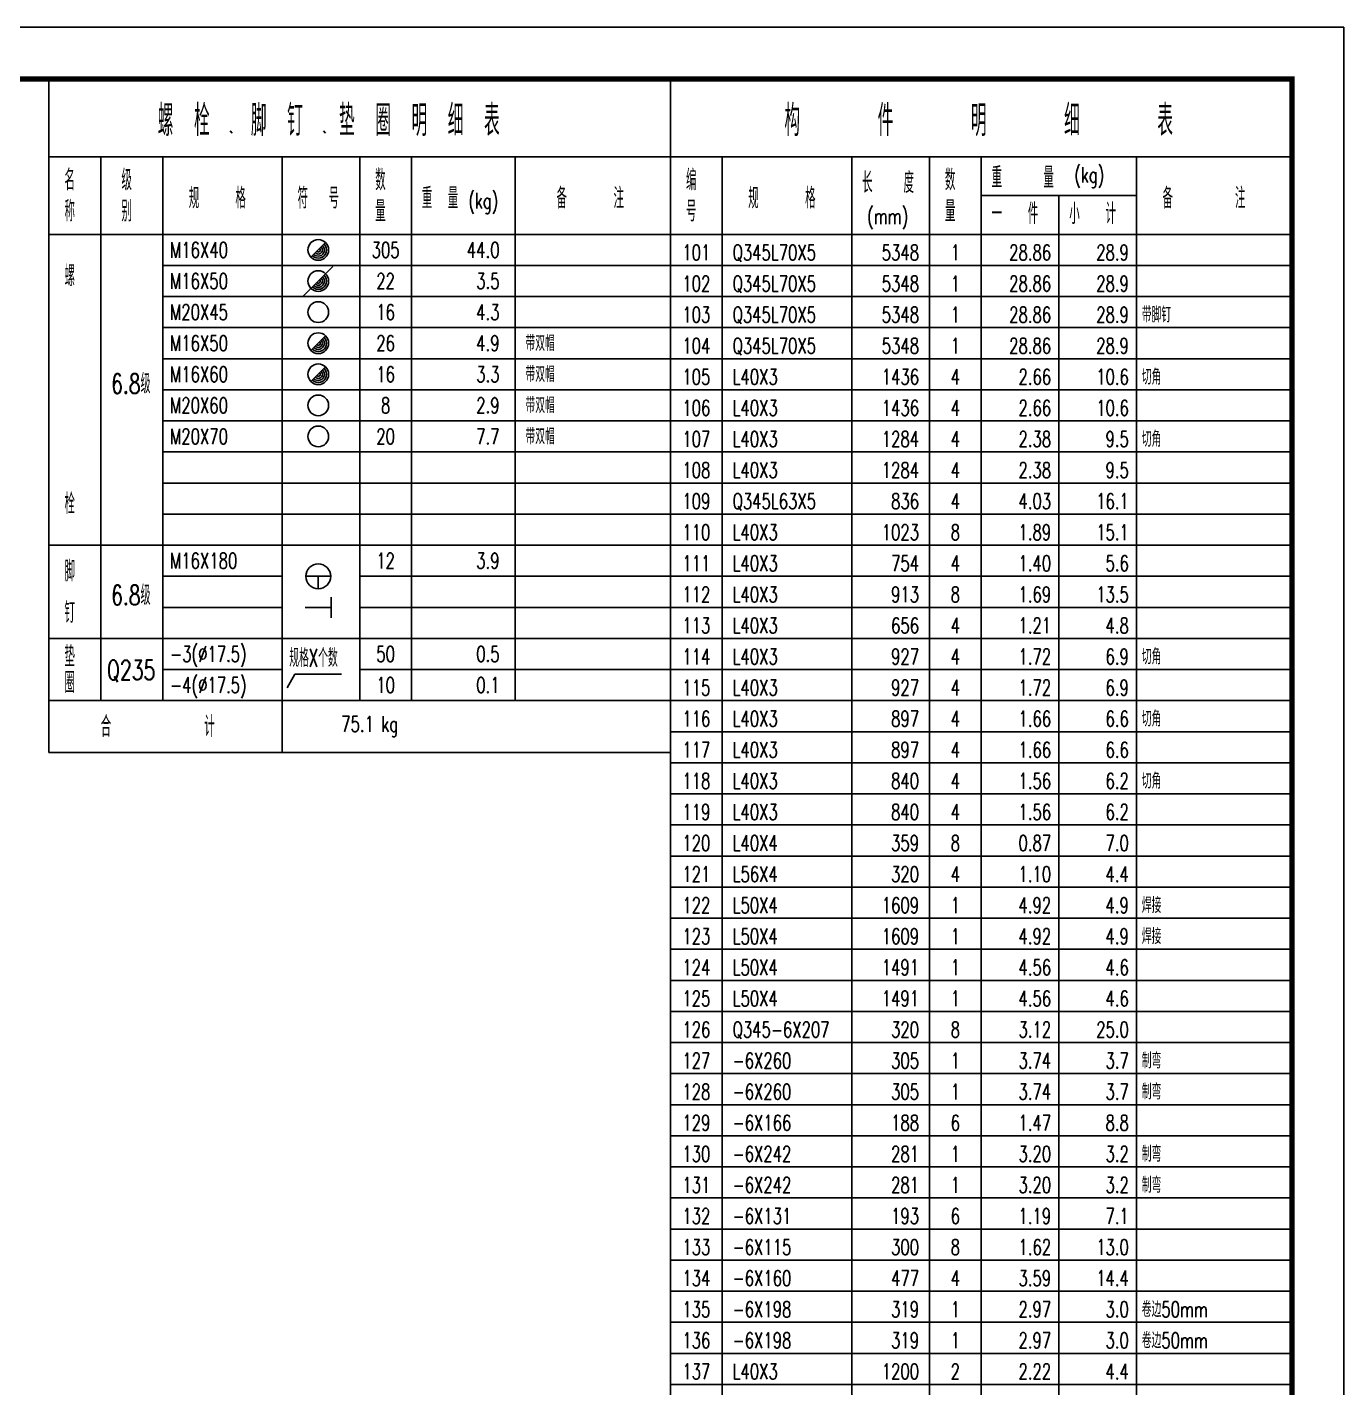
# Model space of a CAD drawing. Header units: millimetres. Extents: x 34238 to 35079, y -7738 to -7144.
# Drawn here: x 34825.3 to 35079.5, y -7406.7 to -7144 of the extents above; entities that cross this region are included whole.
import ezdxf
from ezdxf.enums import TextEntityAlignment as Align

# ---------------------------------------------------------------- set-up
doc = ezdxf.new("R2010")
doc.units = ezdxf.units.MM
doc.header["$LTSCALE"] = 10
doc.styles.get("Standard").update_dxf_attribs({"font": 'SIMPLEX.shx', "width": 0.7, "bigfont": 'gbhzfs.shx'})

# ---------------------------------------------------------------- blocks, each defined once
blk = doc.blocks.new('GWTKA1')
for p, q in [((21789.71, -9171.88), (22630.71, -9171.88)), ((22630.71, -9171.88), (22630.71, -9765.88))]:
    blk.add_line(p, q)
at = {"const_width": 1}
blk.add_lwpolyline([(21814.71, -9755.88), (21814.71, -9181.88), (22620.71, -9181.88), (22620.71, -9755.88), (21814.71, -9755.88)], dxfattribs=at)
blk = doc.blocks.new('M16X40')
blk.add_line((-0.141, -0.141), (0.141, 0.141))
blk.add_circle((0, 0), 0.2)
for radius in [0.16, 0.12, 0.08, 0.04]:
    blk.add_arc((0, 0), radius, 225, 45)
blk = doc.blocks.new('M16X50')
for p, q in [((-0.283, -0.283), (0.283, 0.283)), ((-0.141, -0.141), (0.141, 0.141))]:
    blk.add_line(p, q)
blk.add_circle((0, 0), 0.2)
for radius in [0.16, 0.12, 0.08, 0.04]:
    blk.add_arc((0, 0), radius, 225, 45)
blk = doc.blocks.new('M20X45')
blk.add_circle((0, 0), 0.2)
blk = doc.blocks.new('M16X51')
blk.add_line((-0.141, -0.141), (0.141, 0.141))
blk.add_circle((0, 0), 0.2)
for radius in [0.16, 0.12, 0.08, 0.04]:
    blk.add_arc((0, 0), radius, 225, 45)
blk = doc.blocks.new('M20X61')
blk.add_circle((0, 0), 0.2)
blk = doc.blocks.new('M20X71')
blk.add_circle((0, 0), 0.2)

msp = doc.modelspace()

# ---------------------------------------------------------------- linework, layer by layer
for p, q in [((34829.47588382, -7154.00198472), (34829.47588382, -7284.00198472)), ((34949.47588382, -7154.00198472), (34949.47588382, -7562.00198472)), ((34949.47588382, -7154.00198472), (34949.47588382, -7284.00198472)), ((35069.47588382, -7154.00198472), (35069.47588382, -7562.00198472)), ((34864.47588382, -7164.00198472), (34864.86155638, -7164.46161139)), ((34882.47588382, -7164.00198472), (34882.86155638, -7164.46161139)), ((34949.47588382, -7169.00198472), (34829.47588382, -7169.00198472)), ((34839.47588382, -7169.00198472), (34839.47588382, -7274.00198472)), ((34851.47588382, -7169.00198472), (34851.47588382, -7274.00198472)), ((34874.47588382, -7169.00198472), (34874.47588382, -7284.00198472)), ((34889.47588382, -7169.00198472), (34889.47588382, -7274.00198472)), ((34899.47588382, -7169.00198472), (34899.47588382, -7274.00198472)), ((34919.47588382, -7169.00198472), (34919.47588382, -7274.00198472)), ((35069.47588382, -7169.00198472), (34949.47588382, -7169.00198472)), ((34959.47588382, -7169.00198472), (34959.47588382, -7562.00198472)), ((34984.47588382, -7169.00198472), (34984.47588382, -7562.00198472)), ((34999.47588382, -7169.00198472), (34999.47588382, -7562.00198472)), ((35009.47588382, -7169.00198472), (35009.47588382, -7562.00198472)), ((35039.47588382, -7169.00198472), (35039.47588382, -7562.00198472)), ((35009.47588382, -7176.50198472), (35039.47588382, -7176.50198472)), ((35024.47588382, -7176.50198472), (35024.47588382, -7562.00198472)), ((34829.47588382, -7184.00198472), (34949.47588382, -7184.00198472)), ((34949.47588382, -7184.00198472), (35069.47588382, -7184.00198472)), ((34851.47588382, -7190.00198472), (34949.47588382, -7190.00198472)), ((34949.47588382, -7190.00198472), (35069.47588382, -7190.00198472)), ((34851.47588382, -7196.00198472), (34949.47588382, -7196.00198472)), ((34949.47588382, -7196.00198472), (35069.47588382, -7196.00198472)), ((34851.47588382, -7202.00198472), (34949.47588382, -7202.00198472)), ((34949.47588382, -7202.00198472), (35069.47588382, -7202.00198472)), ((34851.47588382, -7208.00198472), (34949.47588382, -7208.00198472)), ((34949.47588382, -7208.00198472), (35069.47588382, -7208.00198472)), ((34851.47588382, -7214.00198472), (34949.47588382, -7214.00198472)), ((34949.47588382, -7214.00198472), (35069.47588382, -7214.00198472)), ((34851.47588382, -7220.00198472), (34949.47588382, -7220.00198472)), ((34949.47588382, -7220.00198472), (35069.47588382, -7220.00198472)), ((34851.47588382, -7226.00198472), (34949.47588382, -7226.00198472)), ((34949.47588382, -7226.00198472), (35069.47588382, -7226.00198472)), ((34851.47588382, -7232.00198472), (34949.47588382, -7232.00198472)), ((34949.47588382, -7232.00198472), (35069.47588382, -7232.00198472)), ((34851.47588382, -7238.00198472), (34949.47588382, -7238.00198472)), ((34949.47588382, -7238.00198472), (35069.47588382, -7238.00198472)), ((34829.47588382, -7244.00198472), (34949.47588382, -7244.00198472)), ((34949.47588382, -7244.00198472), (35069.47588382, -7244.00198472)), ((34851.47588382, -7250.00198472), (34874.47588382, -7250.00198472)), ((34879.07588382, -7250.00198472), (34883.87588382, -7250.00198472)), ((34881.47588382, -7250.00198472), (34881.47588382, -7252.40198472)), ((34889.47588382, -7250.00198472), (34949.47588382, -7250.00198472)), ((34949.47588382, -7250.00198472), (35069.47588382, -7250.00198472)), ((34883.97588382, -7256.00198472), (34883.97588382, -7254.00198472)), ((34883.97588382, -7254.00198472), (34883.97588382, -7258.00198472)), ((34851.47588382, -7256.00198472), (34874.47588382, -7256.00198472)), ((34878.97588382, -7256.00198472), (34883.97588382, -7256.00198472)), ((34889.47588382, -7256.00198472), (34949.47588382, -7256.00198472)), ((34949.47588382, -7256.00198472), (35069.47588382, -7256.00198472)), ((34829.47588382, -7262.00198472), (34949.47588382, -7262.00198472)), ((34949.47588382, -7262.00198472), (35069.47588382, -7262.00198472)), ((34851.47588382, -7268.00198472), (34874.47588382, -7268.00198472)), ((34875.47588382, -7271.50198472), (34876.97588382, -7268.90390851)), ((34876.97588382, -7268.90390851), (34885.97588382, -7268.90390851)), ((34889.47588382, -7268.00198472), (34949.47588382, -7268.00198472)), ((34949.47588382, -7268.00198472), (35069.47588382, -7268.00198472)), ((34829.47588382, -7274.00198472), (34949.47588382, -7274.00198472)), ((34949.47588382, -7274.00198472), (35069.47588382, -7274.00198472)), ((34949.47588382, -7280.00198472), (35069.47588382, -7280.00198472)), ((34829.47588382, -7284.00198472), (34949.47588382, -7284.00198472)), ((34949.47588382, -7286.00198472), (35069.47588382, -7286.00198472)), ((34949.47588382, -7292.00198472), (35069.47588382, -7292.00198472)), ((34949.47588382, -7298.00198472), (35069.47588382, -7298.00198472)), ((34949.47588382, -7304.00198472), (35069.47588382, -7304.00198472)), ((34949.47588382, -7310.00198472), (35069.47588382, -7310.00198472)), ((34949.47588382, -7316.00198472), (35069.47588382, -7316.00198472)), ((34949.47588382, -7322.00198472), (35069.47588382, -7322.00198472)), ((34949.47588382, -7328.00198472), (35069.47588382, -7328.00198472)), ((34949.47588382, -7334.00198472), (35069.47588382, -7334.00198472)), ((34949.47588382, -7340.00198472), (35069.47588382, -7340.00198472)), ((34949.47588382, -7346.00198472), (35069.47588382, -7346.00198472)), ((34949.47588382, -7352.00198472), (35069.47588382, -7352.00198472)), ((34949.47588382, -7358.00198472), (35069.47588382, -7358.00198472)), ((34949.47588382, -7364.00198472), (35069.47588382, -7364.00198472)), ((34949.47588382, -7370.00198472), (35069.47588382, -7370.00198472)), ((34949.47588382, -7376.00198472), (35069.47588382, -7376.00198472)), ((34949.47588382, -7382.00198472), (35069.47588382, -7382.00198472)), ((34949.47588382, -7388.00198472), (35069.47588382, -7388.00198472)), ((34949.47588382, -7394.00198472), (35069.47588382, -7394.00198472)), ((34949.47588382, -7400.00198472), (35069.47588382, -7400.00198472)), ((34949.47588382, -7406.00198472), (35069.47588382, -7406.00198472))]:
    msp.add_line(p, q)
msp.add_circle((34881.47588382, -7250.00198472), 2.4)

# ---------------------------------------------------------------- block references
msp.add_blockref('GWTKA1', (12448.76172111, 2027.87371662))
at = {"color": 1, "xscale": 10, "yscale": 10, "zscale": 10}
for name, p in [('M16X40', (34881.47588382, -7187.00198472)), ('M16X50', (34881.47588382, -7193.00198472))]:
    msp.add_blockref(name, p, dxfattribs=at)
at = {"xscale": 10, "yscale": 10, "zscale": 10}
for name, p in [('M20X45', (34881.47588382, -7199.00198472)), ('M16X51', (34881.47588382, -7205.00198472)), ('M16X51', (34881.47588382, -7211.00198472)), ('M20X61', (34881.47588382, -7217.00198472)), ('M20X71', (34881.47588382, -7223.00198472))]:
    msp.add_blockref(name, p, dxfattribs=at)

# ---------------------------------------------------------------- texts
for s, height, width, p in [('\\M+5C2DD', 6, 0.7, (34850.47588382, -7165.00198472)), ('\\M+5CBA8', 6, 0.7, (34857.47588382, -7165.00198472)), ('\\M+5BDC5', 6, 0.7, (34868.47588382, -7165.00198472)), ('\\M+5B6A4', 6, 0.7, (34875.47588382, -7165.00198472)), ('\\M+5B5E6', 6, 0.7, (34885.47588382, -7165.00198472)), ('\\M+5C8A6', 6, 0.7, (34892.47588382, -7165.00198472)), ('\\M+5C3F7', 6, 0.7, (34899.47588382, -7165.00198472)), ('\\M+5CFB8', 6, 0.7, (34906.47588382, -7165.00198472)), ('\\M+5B1ED', 6, 0.7, (34913.47588382, -7165.00198472)), ('\\M+5B9B9', 6, 0.7, (34971.47588382, -7165.00198472)), ('\\M+5BCFE', 6, 0.7, (34989.47588382, -7165.00198472)), ('\\M+5C3F7', 6, 0.7, (35007.47588382, -7165.00198472)), ('\\M+5CFB8', 6, 0.7, (35025.47588382, -7165.00198472)), ('\\M+5B1ED', 6, 0.7, (35043.47588382, -7165.00198472)), ('\\M+5C3FB', 4, 0.7, (34832.47588382, -7175.50198472)), ('\\M+5BCB6', 4, 0.7, (34843.47588382, -7175.50198472)), ('\\M+5CAFD', 4, 0.7, (34892.47588382, -7175.50198472)), ('\\M+5B1E0', 4, 0.7, (34952.47588382, -7175.50198472)), ('\\M+5B3A4', 4, 0.7, (34986.47588382, -7176.00198472)), ('\\M+5B6C8', 4, 0.7, (34994.47588382, -7176.00198472)), ('\\M+5CAFD', 4, 0.7, (35002.47588382, -7175.50198472)), ('\\M+5D6D8', 4, 0.7, (35011.47588382, -7175.00198472)), ('\\M+5C1BF', 4, 0.7, (35021.47588382, -7175.00198472)), ('(kg)', 3, 0.7, (35027.47588382, -7174.00198472)), ('\\M+5B9E6', 4, 0.7, (34856.47588382, -7179.00198472)), ('\\M+5B8F1', 4, 0.7, (34865.47588382, -7179.00198472)), ('\\M+5B7FB', 4, 0.7, (34877.47588382, -7179.00198472)), ('\\M+5BAC5', 4, 0.7, (34883.47588382, -7179.00198472)), ('\\M+5D6D8', 4, 0.7, (34901.47588382, -7179.00198472)), ('\\M+5C1BF', 4, 0.7, (34906.47588382, -7179.00198472)), ('(kg)', 3, 0.7, (34910.47588382, -7179.00198472)), ('\\M+5B1B8', 4, 0.7, (34927.47588382, -7179.00198472)), ('\\M+5D7A2', 4, 0.7, (34938.47588382, -7179.00198472)), ('\\M+5B9E6', 4, 0.7, (34964.47588382, -7179.00198472)), ('\\M+5B8F1', 4, 0.7, (34975.47588382, -7179.00198472)), ('\\M+5B1B8', 4, 0.7, (35044.47588382, -7179.00198472)), ('\\M+5D7A2', 4, 0.7, (35058.47588382, -7179.00198472)), ('\\M+5B3C6', 4, 0.7, (34832.47588382, -7181.50198472)), ('\\M+5B1F0', 4, 0.7, (34843.47588382, -7181.50198472)), ('\\M+5C1BF', 4, 0.7, (34892.47588382, -7181.50198472)), ('\\M+5BAC5', 4, 0.7, (34952.47588382, -7181.50198472)), ('\\M+5C1BF', 4, 0.7, (35002.47588382, -7181.50198472)), ('\\M+5BCFE', 4, 0.7, (35018.47588382, -7182.00198472)), ('\\M+5D0A1', 4, 0.7, (35026.47588382, -7182.00198472)), ('\\M+5BCC6', 4, 0.7, (35033.47588382, -7182.00198472)), ('(mm)', 3, 0.7, (34987.47588382, -7182.00198472)), ('\\M+5D2BB', 4, 0.7, (35011.47588382, -7182.00198472)), ('M16X40', 3, 0.7, (34852.87588382, -7188.50198472)), ('Q345L70X5', 3, 0.7, (34961.47588382, -7189.00198472)), ('\\M+5C2DD', 4, 0.7, (34832.47588382, -7194.00198472)), ('M16X50', 3, 0.7, (34852.87588382, -7194.50198472)), ('Q345L70X5', 3, 0.7, (34961.47588382, -7195.00198472)), ('M20X45', 3, 0.7, (34852.87588382, -7200.50198472)), ('Q345L70X5', 3, 0.7, (34961.47588382, -7201.00198472)), ('\\M+5B4F8\\M+5BDC5\\M+5B6A4', 3, 0.7, (35040.47588382, -7201.00198472)), ('M16X50', 3, 0.7, (34852.87588382, -7206.50198472)), ('\\M+5B4F8\\M+5CBAB\\M+5C3B1', 3, 0.7, (34921.47588382, -7206.50198472)), ('Q345L70X5', 3, 0.7, (34961.47588382, -7207.00198472)), ('M16X60', 3, 0.7, (34852.87588382, -7212.50198472)), ('\\M+5B4F8\\M+5CBAB\\M+5C3B1', 3, 0.7, (34921.47588382, -7212.50198472)), ('\\M+5C7D0\\M+5BDC7', 3, 0.7, (35040.47588382, -7213.00198472)), ('6.8\\M+5BCB6', 3.8, 0.7, (34841.47588382, -7214.70829817)), ('L40X3', 3, 0.7, (34961.47588382, -7213.00198472)), ('M20X60', 3, 0.7, (34852.87588382, -7218.50198472)), ('\\M+5B4F8\\M+5CBAB\\M+5C3B1', 3, 0.7, (34921.47588382, -7218.50198472)), ('L40X3', 3, 0.7, (34961.47588382, -7219.00198472)), ('M20X70', 3, 0.7, (34852.87588382, -7224.50198472)), ('\\M+5B4F8\\M+5CBAB\\M+5C3B1', 3, 0.7, (34921.47588382, -7224.50198472)), ('L40X3', 3, 0.7, (34961.47588382, -7225.00198472)), ('\\M+5C7D0\\M+5BDC7', 3, 0.7, (35040.47588382, -7225.00198472)), ('L40X3', 3, 0.7, (34961.47588382, -7231.00198472)), ('\\M+5CBA8', 4, 0.7, (34832.47588382, -7238.00198472)), ('Q345L63X5', 3, 0.7, (34961.47588382, -7237.00198472)), ('L40X3', 3, 0.7, (34961.47588382, -7243.00198472)), ('M16X180', 3, 0.7, (34852.87588382, -7248.50198472)), ('L40X3', 3, 0.7, (34961.47588382, -7249.00198472)), ('\\M+5BDC5', 4, 0.7, (34832.47588382, -7251.00198472)), ('6.8\\M+5BCB6', 3.8, 0.7, (34841.47588382, -7255.53361439)), ('L40X3', 3, 0.7, (34961.47588382, -7255.00198472)), ('\\M+5B6A4', 4, 0.7, (34832.47588382, -7259.00198472)), ('L40X3', 3, 0.7, (34961.47588382, -7261.00198472)), ('\\M+5B5E6', 4, 0.7, (34832.47588382, -7267.50198472)), ('-3(%%c17.5)', 3, 0.7, (34852.87588382, -7266.50198472)), ('\\M+5B9E6\\M+5B8F1X\\M+5B8F6\\M+5CAFD', 3.5, 0.6, (34875.87588382, -7267.50198472)), ('L40X3', 3, 0.7, (34961.47588382, -7267.00198472)), ('\\M+5C7D0\\M+5BDC7', 3, 0.7, (35040.47588382, -7267.00198472)), ('Q235', 3.8, 0.7, (34840.67588382, -7270.00198472)), ('\\M+5C8A6', 4, 0.7, (34832.47588382, -7272.50198472)), ('-4(%%c17.5)', 3, 0.7, (34852.87588382, -7272.50198472)), ('L40X3', 3, 0.7, (34961.47588382, -7273.00198472)), ('\\M+5BACF', 4, 0.7, (34839.47588382, -7281.00198472)), ('\\M+5BCC6', 4, 0.7, (34859.47588382, -7281.00198472)), (' 75.1 kg', 3, 0.7, (34884.47588382, -7280.00198472)), ('L40X3', 3, 0.7, (34961.47588382, -7279.00198472)), ('\\M+5C7D0\\M+5BDC7', 3, 0.7, (35040.47588382, -7279.00198472)), ('L40X3', 3, 0.7, (34961.47588382, -7285.00198472)), ('L40X3', 3, 0.7, (34961.47588382, -7291.00198472)), ('\\M+5C7D0\\M+5BDC7', 3, 0.7, (35040.47588382, -7291.00198472)), ('L40X3', 3, 0.7, (34961.47588382, -7297.00198472)), ('L40X4', 3, 0.7, (34961.47588382, -7303.00198472)), ('L56X4', 3, 0.7, (34961.47588382, -7309.00198472)), ('L50X4', 3, 0.7, (34961.47588382, -7315.00198472)), ('\\M+5BAB8\\M+5BDD3', 3, 0.7, (35040.47588382, -7315.00198472)), ('L50X4', 3, 0.7, (34961.47588382, -7321.00198472)), ('\\M+5BAB8\\M+5BDD3', 3, 0.7, (35040.47588382, -7321.00198472)), ('L50X4', 3, 0.7, (34961.47588382, -7327.00198472)), ('L50X4', 3, 0.7, (34961.47588382, -7333.00198472)), ('Q345-6X207', 3, 0.7, (34961.47588382, -7339.00198472)), ('-6X260', 3, 0.7, (34961.47588382, -7345.00198472)), ('\\M+5D6C6\\M+5CDE4', 3, 0.7, (35040.47588382, -7345.00198472)), ('-6X260', 3, 0.7, (34961.47588382, -7351.00198472)), ('\\M+5D6C6\\M+5CDE4', 3, 0.7, (35040.47588382, -7351.00198472)), ('-6X166', 3, 0.7, (34961.47588382, -7357.00198472)), ('-6X242', 3, 0.7, (34961.47588382, -7363.00198472)), ('\\M+5D6C6\\M+5CDE4', 3, 0.7, (35040.47588382, -7363.00198472)), ('-6X242', 3, 0.7, (34961.47588382, -7369.00198472)), ('\\M+5D6C6\\M+5CDE4', 3, 0.7, (35040.47588382, -7369.00198472)), ('-6X131', 3, 0.7, (34961.47588382, -7375.00198472)), ('-6X115', 3, 0.7, (34961.47588382, -7381.00198472)), ('-6X160', 3, 0.7, (34961.47588382, -7387.00198472)), ('-6X198', 3, 0.7, (34961.47588382, -7393.00198472)), ('\\M+5BEED\\M+5B1DF50mm', 3, 0.7, (35040.47588382, -7393.00198472)), ('-6X198', 3, 0.7, (34961.47588382, -7399.00198472)), ('\\M+5BEED\\M+5B1DF50mm', 3, 0.7, (35040.47588382, -7399.00198472)), ('L40X3', 3, 0.7, (34961.47588382, -7405.00198472))]:
    msp.add_text(s, height=height, dxfattribs=dict(width=width)).set_placement(p)
at = {"width": 0.7}
for s, p in [('305', (34894.47588382, -7188.50198472)), ('101', (34954.47588382, -7189.00198472)), ('1', (35004.47588382, -7189.00198472)), ('22', (34894.47588382, -7194.50198472)), ('102', (34954.47588382, -7195.00198472)), ('1', (35004.47588382, -7195.00198472)), ('16', (34894.47588382, -7200.50198472)), ('103', (34954.47588382, -7201.00198472)), ('1', (35004.47588382, -7201.00198472)), ('26', (34894.47588382, -7206.50198472)), ('104', (34954.47588382, -7207.00198472)), ('1', (35004.47588382, -7207.00198472)), ('16', (34894.47588382, -7212.50198472)), ('105', (34954.47588382, -7213.00198472)), ('4', (35004.47588382, -7213.00198472)), ('8', (34894.47588382, -7218.50198472)), ('106', (34954.47588382, -7219.00198472)), ('4', (35004.47588382, -7219.00198472)), ('20', (34894.47588382, -7224.50198472)), ('107', (34954.47588382, -7225.00198472)), ('4', (35004.47588382, -7225.00198472)), ('108', (34954.47588382, -7231.00198472)), ('4', (35004.47588382, -7231.00198472)), ('109', (34954.47588382, -7237.00198472)), ('4', (35004.47588382, -7237.00198472)), ('110', (34954.47588382, -7243.00198472)), ('8', (35004.47588382, -7243.00198472)), ('12', (34894.47588382, -7248.50198472)), ('111', (34954.47588382, -7249.00198472)), ('4', (35004.47588382, -7249.00198472)), ('112', (34954.47588382, -7255.00198472)), ('8', (35004.47588382, -7255.00198472)), ('113', (34954.47588382, -7261.00198472)), ('4', (35004.47588382, -7261.00198472)), ('50', (34894.47588382, -7266.50198472)), ('114', (34954.47588382, -7267.00198472)), ('4', (35004.47588382, -7267.00198472)), ('10', (34894.47588382, -7272.50198472)), ('115', (34954.47588382, -7273.00198472)), ('4', (35004.47588382, -7273.00198472)), ('116', (34954.47588382, -7279.00198472)), ('4', (35004.47588382, -7279.00198472)), ('117', (34954.47588382, -7285.00198472)), ('4', (35004.47588382, -7285.00198472)), ('118', (34954.47588382, -7291.00198472)), ('4', (35004.47588382, -7291.00198472)), ('119', (34954.47588382, -7297.00198472)), ('4', (35004.47588382, -7297.00198472)), ('120', (34954.47588382, -7303.00198472)), ('8', (35004.47588382, -7303.00198472)), ('121', (34954.47588382, -7309.00198472)), ('4', (35004.47588382, -7309.00198472)), ('122', (34954.47588382, -7315.00198472)), ('1', (35004.47588382, -7315.00198472)), ('123', (34954.47588382, -7321.00198472)), ('1', (35004.47588382, -7321.00198472)), ('124', (34954.47588382, -7327.00198472)), ('1', (35004.47588382, -7327.00198472)), ('125', (34954.47588382, -7333.00198472)), ('1', (35004.47588382, -7333.00198472)), ('126', (34954.47588382, -7339.00198472)), ('8', (35004.47588382, -7339.00198472)), ('127', (34954.47588382, -7345.00198472)), ('1', (35004.47588382, -7345.00198472)), ('128', (34954.47588382, -7351.00198472)), ('1', (35004.47588382, -7351.00198472)), ('129', (34954.47588382, -7357.00198472)), ('6', (35004.47588382, -7357.00198472)), ('130', (34954.47588382, -7363.00198472)), ('1', (35004.47588382, -7363.00198472)), ('131', (34954.47588382, -7369.00198472)), ('1', (35004.47588382, -7369.00198472)), ('132', (34954.47588382, -7375.00198472)), ('6', (35004.47588382, -7375.00198472)), ('133', (34954.47588382, -7381.00198472)), ('8', (35004.47588382, -7381.00198472)), ('134', (34954.47588382, -7387.00198472)), ('4', (35004.47588382, -7387.00198472)), ('135', (34954.47588382, -7393.00198472)), ('1', (35004.47588382, -7393.00198472)), ('136', (34954.47588382, -7399.00198472)), ('1', (35004.47588382, -7399.00198472)), ('137', (34954.47588382, -7405.00198472)), ('2', (35004.47588382, -7405.00198472))]:
    msp.add_text(s, height=3, dxfattribs=at).set_placement(p, align=Align.CENTER)
for s, p in [('44.0', (34916.47588382, -7188.50198472)), ('5348', (34997.47588382, -7189.00198472)), ('28.86', (35022.97588382, -7189.00198472)), ('28.9', (35037.97588382, -7189.00198472)), ('3.5', (34916.47588382, -7194.50198472)), ('5348', (34997.47588382, -7195.00198472)), ('28.86', (35022.97588382, -7195.00198472)), ('28.9', (35037.97588382, -7195.00198472)), ('4.3', (34916.47588382, -7200.50198472)), ('5348', (34997.47588382, -7201.00198472)), ('28.86', (35022.97588382, -7201.00198472)), ('28.9', (35037.97588382, -7201.00198472)), ('4.9', (34916.47588382, -7206.50198472)), ('5348', (34997.47588382, -7207.00198472)), ('28.86', (35022.97588382, -7207.00198472)), ('28.9', (35037.97588382, -7207.00198472)), ('3.3', (34916.47588382, -7212.50198472)), ('1436', (34997.47588382, -7213.00198472)), ('2.66', (35022.97588382, -7213.00198472)), ('10.6', (35037.97588382, -7213.00198472)), ('2.9', (34916.47588382, -7218.50198472)), ('1436', (34997.47588382, -7219.00198472)), ('2.66', (35022.97588382, -7219.00198472)), ('10.6', (35037.97588382, -7219.00198472)), ('7.7', (34916.47588382, -7224.50198472)), ('1284', (34997.47588382, -7225.00198472)), ('2.38', (35022.97588382, -7225.00198472)), ('9.5', (35037.97588382, -7225.00198472)), ('1284', (34997.47588382, -7231.00198472)), ('2.38', (35022.97588382, -7231.00198472)), ('9.5', (35037.97588382, -7231.00198472)), ('836', (34997.47588382, -7237.00198472)), ('4.03', (35022.97588382, -7237.00198472)), ('16.1', (35037.97588382, -7237.00198472)), ('1023', (34997.47588382, -7243.00198472)), ('1.89', (35022.97588382, -7243.00198472)), ('15.1', (35037.97588382, -7243.00198472)), ('3.9', (34916.47588382, -7248.50198472)), ('754', (34997.47588382, -7249.00198472)), ('1.40', (35022.97588382, -7249.00198472)), ('5.6', (35037.97588382, -7249.00198472)), ('913', (34997.47588382, -7255.00198472)), ('1.69', (35022.97588382, -7255.00198472)), ('13.5', (35037.97588382, -7255.00198472)), ('656', (34997.47588382, -7261.00198472)), ('1.21', (35022.97588382, -7261.00198472)), ('4.8', (35037.97588382, -7261.00198472)), ('0.5', (34916.47588382, -7266.50198472)), ('927', (34997.47588382, -7267.00198472)), ('1.72', (35022.97588382, -7267.00198472)), ('6.9', (35037.97588382, -7267.00198472)), ('0.1', (34916.47588382, -7272.50198472)), ('927', (34997.47588382, -7273.00198472)), ('1.72', (35022.97588382, -7273.00198472)), ('6.9', (35037.97588382, -7273.00198472)), ('897', (34997.47588382, -7279.00198472)), ('1.66', (35022.97588382, -7279.00198472)), ('6.6', (35037.97588382, -7279.00198472)), ('897', (34997.47588382, -7285.00198472)), ('1.66', (35022.97588382, -7285.00198472)), ('6.6', (35037.97588382, -7285.00198472)), ('840', (34997.47588382, -7291.00198472)), ('1.56', (35022.97588382, -7291.00198472)), ('6.2', (35037.97588382, -7291.00198472)), ('840', (34997.47588382, -7297.00198472)), ('1.56', (35022.97588382, -7297.00198472)), ('6.2', (35037.97588382, -7297.00198472)), ('359', (34997.47588382, -7303.00198472)), ('0.87', (35022.97588382, -7303.00198472)), ('7.0', (35037.97588382, -7303.00198472)), ('320', (34997.47588382, -7309.00198472)), ('1.10', (35022.97588382, -7309.00198472)), ('4.4', (35037.97588382, -7309.00198472)), ('1609', (34997.47588382, -7315.00198472)), ('4.92', (35022.97588382, -7315.00198472)), ('4.9', (35037.97588382, -7315.00198472)), ('1609', (34997.47588382, -7321.00198472)), ('4.92', (35022.97588382, -7321.00198472)), ('4.9', (35037.97588382, -7321.00198472)), ('1491', (34997.47588382, -7327.00198472)), ('4.56', (35022.97588382, -7327.00198472)), ('4.6', (35037.97588382, -7327.00198472)), ('1491', (34997.47588382, -7333.00198472)), ('4.56', (35022.97588382, -7333.00198472)), ('4.6', (35037.97588382, -7333.00198472)), ('320', (34997.47588382, -7339.00198472)), ('3.12', (35022.97588382, -7339.00198472)), ('25.0', (35037.97588382, -7339.00198472)), ('305', (34997.47588382, -7345.00198472)), ('3.74', (35022.97588382, -7345.00198472)), ('3.7', (35037.97588382, -7345.00198472)), ('305', (34997.47588382, -7351.00198472)), ('3.74', (35022.97588382, -7351.00198472)), ('3.7', (35037.97588382, -7351.00198472)), ('188', (34997.47588382, -7357.00198472)), ('1.47', (35022.97588382, -7357.00198472)), ('8.8', (35037.97588382, -7357.00198472)), ('281', (34997.47588382, -7363.00198472)), ('3.20', (35022.97588382, -7363.00198472)), ('3.2', (35037.97588382, -7363.00198472)), ('281', (34997.47588382, -7369.00198472)), ('3.20', (35022.97588382, -7369.00198472)), ('3.2', (35037.97588382, -7369.00198472)), ('193', (34997.47588382, -7375.00198472)), ('1.19', (35022.97588382, -7375.00198472)), ('7.1', (35037.97588382, -7375.00198472)), ('300', (34997.47588382, -7381.00198472)), ('1.62', (35022.97588382, -7381.00198472)), ('13.0', (35037.97588382, -7381.00198472)), ('477', (34997.47588382, -7387.00198472)), ('3.59', (35022.97588382, -7387.00198472)), ('14.4', (35037.97588382, -7387.00198472)), ('319', (34997.47588382, -7393.00198472)), ('2.97', (35022.97588382, -7393.00198472)), ('3.0', (35037.97588382, -7393.00198472)), ('319', (34997.47588382, -7399.00198472)), ('2.97', (35022.97588382, -7399.00198472)), ('3.0', (35037.97588382, -7399.00198472)), ('1200', (34997.47588382, -7405.00198472)), ('2.22', (35022.97588382, -7405.00198472)), ('4.4', (35037.97588382, -7405.00198472))]:
    msp.add_text(s, height=3, dxfattribs=at).set_placement(p, align=Align.RIGHT)

doc.saveas('drawing.dxf')
